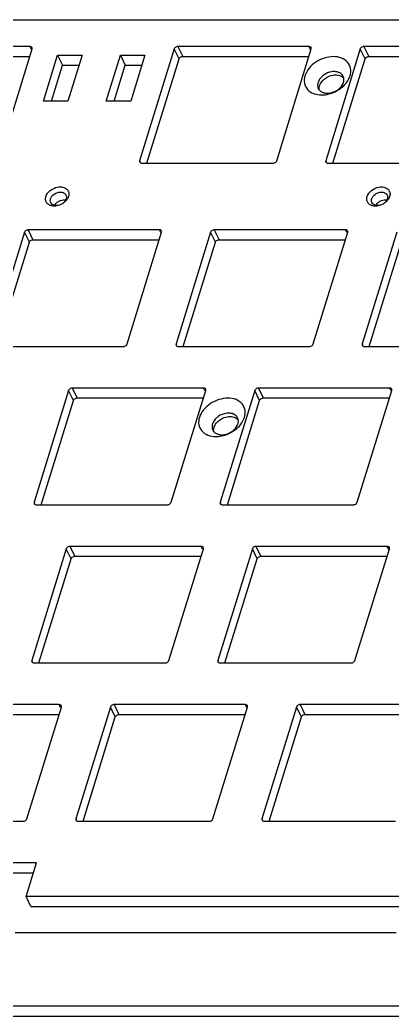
# Model space of a CAD drawing. Header units: millimetres. Extents: x 491 to 1718, y -1006 to -146.
# Drawn here: x 1252.8 to 1287.8, y -400.4 to -306.7 of the extents above; entities that cross this region are included whole.
import ezdxf

# ---------------------------------------------------------------- set-up
doc = ezdxf.new("R2010")
doc.units = ezdxf.units.MM
doc.layers.get('0').update_dxf_attribs({"lineweight": 30})

msp = doc.modelspace()

# ---------------------------------------------------------------- linework, layer by layer
at = {"color": 7, "linetype": 'Continuous'}
for p, q in [((1153.681, -306.677), (1508.336, -306.677)), ((1253.764, -309.18), (1241.413, -309.18)), ((1250.719, -319.915), (1253.965, -309.411)), ((1253.895, -309.445), (1253.764, -309.18)), ((1255.033, -314.314), (1256.364, -310.006)), ((1256.364, -310.006), (1256.822, -310.939)), ((1256.364, -310.006), (1258.667, -310.006)), ((1258.667, -310.006), (1257.336, -314.314)), ((1260.928, -314.314), (1262.259, -310.006)), ((1262.259, -310.006), (1262.717, -310.939)), ((1262.259, -310.006), (1264.562, -310.006)), ((1264.562, -310.006), (1263.231, -314.314)), ((1267.32, -309.411), (1264.074, -319.915)), ((1267.778, -310.343), (1267.32, -309.411)), ((1267.663, -309.18), (1268.121, -310.112)), ((1280.015, -309.18), (1267.663, -309.18)), ((1276.969, -319.915), (1280.215, -309.411)), ((1280.145, -309.445), (1280.015, -309.18)), ((1284.82, -309.411), (1281.574, -319.915)), ((1285.278, -310.343), (1284.82, -309.411)), ((1285.163, -309.18), (1285.621, -310.112)), ((1297.515, -309.18), (1285.163, -309.18)), ((1241.871, -310.112), (1253.748, -310.112)), ((1255.779, -314.314), (1256.822, -310.939)), ((1256.822, -310.939), (1258.379, -310.939)), ((1261.674, -314.314), (1262.717, -310.939)), ((1262.717, -310.939), (1264.273, -310.939)), ((1264.748, -320.146), (1267.778, -310.343)), ((1268.121, -310.112), (1279.998, -310.112)), ((1282.248, -320.146), (1285.278, -310.343)), ((1285.621, -310.112), (1297.498, -310.112)), ((1257.336, -314.314), (1255.033, -314.314)), ((1263.231, -314.314), (1260.928, -314.314)), ((1264.074, -319.915), (1264.127, -320.023)), ((1264.274, -320.146), (1276.626, -320.146)), ((1281.574, -319.915), (1281.627, -320.023)), ((1281.774, -320.146), (1294.126, -320.146)), ((1253.244, -326.647), (1249.998, -337.151)), ((1253.701, -327.579), (1253.244, -326.647)), ((1253.587, -326.415), (1254.044, -327.348)), ((1265.938, -326.415), (1253.587, -326.415)), ((1262.893, -337.151), (1266.139, -326.647)), ((1266.069, -326.681), (1265.938, -326.415)), ((1270.744, -326.647), (1267.498, -337.151)), ((1271.202, -327.579), (1270.744, -326.647)), ((1271.087, -326.415), (1271.545, -327.348)), ((1283.439, -326.415), (1271.087, -326.415)), ((1280.393, -337.151), (1283.639, -326.647)), ((1283.569, -326.681), (1283.439, -326.415)), ((1288.244, -326.647), (1284.998, -337.151)), ((1250.672, -337.382), (1253.701, -327.579)), ((1254.044, -327.348), (1265.922, -327.348)), ((1268.172, -337.382), (1271.202, -327.579)), ((1271.545, -327.348), (1283.422, -327.348)), ((1285.672, -337.382), (1288.702, -327.579)), ((1267.498, -337.151), (1267.551, -337.258)), ((1284.998, -337.151), (1285.051, -337.258)), ((1250.198, -337.382), (1262.549, -337.382)), ((1267.698, -337.382), (1280.05, -337.382)), ((1285.198, -337.382), (1297.55, -337.382)), ((1257.395, -341.53), (1254.149, -352.034)), ((1257.852, -342.462), (1257.395, -341.53)), ((1257.738, -341.299), (1258.195, -342.231)), ((1270.089, -341.299), (1257.738, -341.299)), ((1267.043, -352.034), (1270.289, -341.53)), ((1270.219, -341.564), (1270.089, -341.299)), ((1274.895, -341.53), (1271.649, -352.034)), ((1275.352, -342.462), (1274.895, -341.53)), ((1275.238, -341.299), (1275.695, -342.231)), ((1287.589, -341.299), (1275.238, -341.299)), ((1284.544, -352.034), (1287.79, -341.53)), ((1287.72, -341.564), (1287.589, -341.299)), ((1254.823, -352.265), (1257.852, -342.462)), ((1258.195, -342.231), (1270.073, -342.231)), ((1272.323, -352.265), (1275.352, -342.462)), ((1275.695, -342.231), (1287.573, -342.231)), ((1254.149, -352.034), (1254.201, -352.142)), ((1271.649, -352.034), (1271.701, -352.142)), ((1254.349, -352.265), (1266.7, -352.265)), ((1271.849, -352.265), (1284.2, -352.265)), ((1257.17, -356.413), (1253.924, -366.917)), ((1257.628, -357.345), (1257.17, -356.413)), ((1257.514, -356.182), (1257.971, -357.114)), ((1269.865, -356.182), (1257.514, -356.182)), ((1266.819, -366.917), (1270.065, -356.413)), ((1269.995, -356.447), (1269.865, -356.182)), ((1274.671, -356.413), (1271.424, -366.917)), ((1275.128, -357.345), (1274.671, -356.413)), ((1275.014, -356.182), (1275.471, -357.114)), ((1287.365, -356.182), (1275.014, -356.182)), ((1284.319, -366.917), (1287.565, -356.413)), ((1287.495, -356.447), (1287.365, -356.182)), ((1254.599, -367.148), (1257.628, -357.345)), ((1257.971, -357.114), (1269.849, -357.114)), ((1272.099, -367.148), (1275.128, -357.345)), ((1275.471, -357.114), (1287.349, -357.114)), ((1253.924, -366.917), (1253.977, -367.025)), ((1254.125, -367.148), (1266.476, -367.148)), ((1271.424, -366.917), (1271.477, -367.025)), ((1271.625, -367.148), (1283.976, -367.148)), ((1256.516, -371.065), (1244.164, -371.065)), ((1253.47, -381.801), (1256.716, -371.296)), ((1256.646, -371.331), (1256.516, -371.065)), ((1261.321, -371.296), (1258.075, -381.801)), ((1261.779, -372.229), (1261.321, -371.296)), ((1261.664, -371.065), (1262.122, -371.997)), ((1274.016, -371.065), (1261.664, -371.065)), ((1270.97, -381.801), (1274.216, -371.296)), ((1274.146, -371.331), (1274.016, -371.065)), ((1278.821, -371.296), (1275.575, -381.801)), ((1279.279, -372.229), (1278.821, -371.296)), ((1279.164, -371.065), (1279.622, -371.997)), ((1291.516, -371.065), (1279.164, -371.065)), ((1244.622, -371.997), (1256.499, -371.997)), ((1258.749, -382.032), (1261.779, -372.229)), ((1262.122, -371.997), (1273.999, -371.997)), ((1276.25, -382.032), (1279.279, -372.229)), ((1279.622, -371.997), (1291.499, -371.997)), ((1240.775, -382.032), (1253.127, -382.032)), ((1258.075, -381.801), (1258.128, -381.908)), ((1258.275, -382.032), (1270.627, -382.032)), ((1275.575, -381.801), (1275.628, -381.908)), ((1275.776, -382.032), (1288.127, -382.032)), ((1254.376, -385.948), (1241.481, -385.948)), ((1253.395, -389.121), (1254.376, -385.948)), ((1241.938, -386.881), (1254.087, -386.881)), ((1253.853, -390.053), (1253.395, -389.121)), ((1289.915, -389.121), (1253.395, -389.121)), ((1253.853, -390.053), (1290.373, -390.053)), ((1252.354, -392.489), (1288.207, -392.489)), ((1516.103, -399.423), (1125.02, -399.423)), ((1125.478, -400.355), (1516.561, -400.355))]:
    msp.add_line(p, q, dxfattribs=at)
for centre, radius, start, end in [((1281.069, -310.57), 3.178, 287.68324, 303.91527), ((1256.087, -323.669), 0.418, 194.35605, 206.14092), ((1286.289, -323.669), 0.418, 194.35605, 206.14092), ((1271.144, -342.689), 3.178, 287.68324, 303.91527)]:
    msp.add_arc(centre, radius, start, end, dxfattribs=at)
for points, knots in [([(1253.958, -309.281), (1253.95, -309.265), (1253.905, -309.203), (1253.822, -309.18), (1253.764, -309.18)], [0, 0, 0, 0, 0.230739, 1, 1, 1, 1]), ([(1267.663, -309.18), (1267.626, -309.18), (1267.486, -309.203), (1267.351, -309.31), (1267.32, -309.411)], [0, 0, 0, 0, 0.259073, 1, 1, 1, 1]), ([(1280.208, -309.281), (1280.201, -309.265), (1280.156, -309.203), (1280.072, -309.18), (1280.015, -309.18)], [0, 0, 0, 0, 0.230739, 1, 1, 1, 1]), ([(1285.163, -309.18), (1285.127, -309.18), (1284.986, -309.203), (1284.851, -309.31), (1284.82, -309.411)], [0, 0, 0, 0, 0.259073, 1, 1, 1, 1]), ([(1267.778, -310.343), (1267.788, -310.311), (1267.859, -310.185), (1268.012, -310.112), (1268.121, -310.112)], [0, 0, 0, 0, 0.234683, 1, 1, 1, 1]), ([(1283.857, -311.933), (1283.925, -311.713), (1283.974, -311.248), (1283.668, -310.606), (1283.051, -310.207), (1282.266, -310.086), (1281.417, -310.234), (1280.395, -310.723), (1279.78, -311.414), (1279.62, -311.933)], [0, 0, 0, 0, 0.111566, 0.216047, 0.327087, 0.453023, 0.592443, 0.737249, 1, 1, 1, 1]), ([(1285.278, -310.343), (1285.288, -310.311), (1285.36, -310.185), (1285.512, -310.112), (1285.621, -310.112)], [0, 0, 0, 0, 0.234683, 1, 1, 1, 1]), ([(1279.62, -311.933), (1279.552, -312.153), (1279.503, -312.618), (1279.809, -313.26), (1280.425, -313.659), (1280.921, -313.735), (1281.181, -313.735)], [0, 0, 0, 0, 0.246271, 0.476902, 0.72201, 1, 1, 1, 1]), ([(1281.419, -311.835), (1281.35, -311.881), (1281.106, -312.071), (1280.913, -312.338), (1280.846, -312.555)], [0, 0, 0, 0, 0.268717, 1, 1, 1, 1]), ([(1282.358, -311.536), (1282.278, -311.536), (1281.947, -311.565), (1281.627, -311.694), (1281.419, -311.835)], [0, 0, 0, 0, 0.241653, 1, 1, 1, 1]), ([(1282.231, -311.874), (1282.405, -311.841), (1282.743, -311.831), (1283.063, -311.964), (1283.181, -312.063)], [0, 0, 0, 0, 0.534715, 1, 1, 1, 1]), ([(1282.792, -311.614), (1282.759, -311.601), (1282.619, -311.554), (1282.47, -311.536), (1282.358, -311.536)], [0, 0, 0, 0, 0.239429, 1, 1, 1, 1]), ([(1283.21, -311.982), (1283.19, -311.941), (1283.091, -311.78), (1282.925, -311.666), (1282.792, -311.614)], [0, 0, 0, 0, 0.241494, 1, 1, 1, 1]), ([(1283.482, -312.623), (1283.525, -312.569), (1283.68, -312.357), (1283.799, -312.118), (1283.857, -311.933)], [0, 0, 0, 0, 0.262296, 1, 1, 1, 1]), ([(1280.846, -312.555), (1280.836, -312.587), (1280.804, -312.714), (1280.8, -312.849), (1280.817, -312.944)], [0, 0, 0, 0, 0.260925, 1, 1, 1, 1]), ([(1280.998, -312.865), (1281.01, -312.826), (1281.072, -312.664), (1281.171, -312.517), (1281.259, -312.417)], [0, 0, 0, 0, 0.236348, 1, 1, 1, 1]), ([(1281.259, -312.417), (1281.289, -312.383), (1281.42, -312.248), (1281.574, -312.137), (1281.698, -312.068)], [0, 0, 0, 0, 0.244275, 1, 1, 1, 1]), ([(1282.667, -313.275), (1282.736, -313.228), (1282.98, -313.038), (1283.174, -312.771), (1283.241, -312.555)], [0, 0, 0, 0, 0.268717, 1, 1, 1, 1]), ([(1282.842, -313.207), (1282.904, -313.166), (1283.138, -312.995), (1283.348, -312.791), (1283.482, -312.623)], [0, 0, 0, 0, 0.256296, 1, 1, 1, 1]), ([(1283.241, -312.555), (1283.251, -312.522), (1283.283, -312.395), (1283.287, -312.26), (1283.27, -312.165)], [0, 0, 0, 0, 0.260925, 1, 1, 1, 1]), ([(1280.982, -313.283), (1281.002, -313.306), (1281.092, -313.395), (1281.205, -313.46), (1281.294, -313.495)], [0, 0, 0, 0, 0.241191, 1, 1, 1, 1]), ([(1281.181, -313.735), (1281.252, -313.735), (1281.54, -313.722), (1281.826, -313.664), (1282.035, -313.597)], [0, 0, 0, 0, 0.243084, 1, 1, 1, 1]), ([(1281.294, -313.495), (1281.327, -313.508), (1281.467, -313.555), (1281.616, -313.573), (1281.729, -313.573)], [0, 0, 0, 0, 0.239429, 1, 1, 1, 1]), ([(1281.729, -313.573), (1281.809, -313.573), (1282.139, -313.545), (1282.459, -313.415), (1282.667, -313.275)], [0, 0, 0, 0, 0.241653, 1, 1, 1, 1]), ([(1276.626, -320.146), (1276.663, -320.146), (1276.803, -320.123), (1276.938, -320.016), (1276.969, -319.915)], [0, 0, 0, 0, 0.259073, 1, 1, 1, 1]), ([(1255.264, -323.283), (1255.332, -323.063), (1255.653, -322.658), (1256.11, -322.451), (1256.359, -322.405)], [0, 0, 0, 0, 0.476961, 1, 1, 1, 1]), ([(1255.693, -323.501), (1255.708, -323.453), (1255.8, -323.251), (1255.975, -323.094), (1256.122, -323.011)], [0, 0, 0, 0, 0.230397, 1, 1, 1, 1]), ([(1256.359, -322.405), (1256.514, -322.377), (1256.815, -322.369), (1257.098, -322.49), (1257.202, -322.579)], [0, 0, 0, 0, 0.534997, 1, 1, 1, 1]), ([(1256.455, -322.89), (1256.595, -322.864), (1256.868, -322.865), (1257.096, -323.043), (1257.148, -323.149)], [0, 0, 0, 0, 0.546134, 1, 1, 1, 1]), ([(1257.202, -322.579), (1257.281, -322.647), (1257.41, -322.828), (1257.426, -323.049), (1257.411, -323.155)], [0, 0, 0, 0, 0.493201, 1, 1, 1, 1]), ([(1285.466, -323.283), (1285.534, -323.063), (1285.854, -322.658), (1286.312, -322.451), (1286.561, -322.405)], [0, 0, 0, 0, 0.476961, 1, 1, 1, 1]), ([(1285.895, -323.501), (1285.91, -323.453), (1286.001, -323.251), (1286.176, -323.094), (1286.323, -323.011)], [0, 0, 0, 0, 0.230397, 1, 1, 1, 1]), ([(1286.561, -322.405), (1286.715, -322.377), (1287.016, -322.369), (1287.299, -322.49), (1287.403, -322.579)], [0, 0, 0, 0, 0.534997, 1, 1, 1, 1]), ([(1286.656, -322.89), (1286.796, -322.864), (1287.07, -322.865), (1287.298, -323.043), (1287.35, -323.149)], [0, 0, 0, 0, 0.546134, 1, 1, 1, 1]), ([(1287.403, -322.579), (1287.482, -322.647), (1287.612, -322.828), (1287.627, -323.049), (1287.613, -323.155)], [0, 0, 0, 0, 0.493201, 1, 1, 1, 1]), ([(1255.816, -324.162), (1255.714, -324.14), (1255.522, -324.069), (1255.303, -323.859), (1255.209, -323.576), (1255.235, -323.379), (1255.264, -323.283)], [0, 0, 0, 0, 0.26673, 0.508909, 0.746122, 1, 1, 1, 1]), ([(1255.682, -323.773), (1255.666, -323.708), (1255.665, -323.613), (1255.686, -323.524), (1255.693, -323.501)], [0, 0, 0, 0, 0.737903, 1, 1, 1, 1]), ([(1256.405, -324.112), (1256.35, -324.122), (1256.149, -324.143), (1255.931, -324.086), (1255.819, -323.991)], [0, 0, 0, 0, 0.278584, 1, 1, 1, 1]), ([(1256.473, -323.726), (1256.523, -323.698), (1256.721, -323.606), (1256.951, -323.573), (1257.11, -323.6)], [0, 0, 0, 0, 0.262448, 1, 1, 1, 1]), ([(1257.157, -323.674), (1257.13, -323.705), (1257.014, -323.826), (1256.877, -323.926), (1256.766, -323.988)], [0, 0, 0, 0, 0.24409, 1, 1, 1, 1]), ([(1257.167, -323.501), (1257.16, -323.525), (1257.122, -323.623), (1257.063, -323.712), (1257.01, -323.773)], [0, 0, 0, 0, 0.236531, 1, 1, 1, 1]), ([(1257.383, -323.283), (1257.372, -323.318), (1257.319, -323.459), (1257.233, -323.587), (1257.157, -323.674)], [0, 0, 0, 0, 0.23653, 1, 1, 1, 1]), ([(1286.018, -324.162), (1285.915, -324.14), (1285.723, -324.069), (1285.504, -323.859), (1285.41, -323.576), (1285.436, -323.379), (1285.466, -323.283)], [0, 0, 0, 0, 0.26673, 0.508909, 0.746122, 1, 1, 1, 1]), ([(1285.884, -323.773), (1285.867, -323.708), (1285.866, -323.613), (1285.888, -323.524), (1285.895, -323.501)], [0, 0, 0, 0, 0.737903, 1, 1, 1, 1]), ([(1286.607, -324.112), (1286.551, -324.122), (1286.35, -324.143), (1286.132, -324.086), (1286.021, -323.991)], [0, 0, 0, 0, 0.278584, 1, 1, 1, 1]), ([(1286.674, -323.726), (1286.724, -323.698), (1286.922, -323.606), (1287.152, -323.573), (1287.311, -323.6)], [0, 0, 0, 0, 0.262448, 1, 1, 1, 1]), ([(1287.358, -323.674), (1287.332, -323.705), (1287.215, -323.826), (1287.078, -323.926), (1286.967, -323.988)], [0, 0, 0, 0, 0.24409, 1, 1, 1, 1]), ([(1287.368, -323.501), (1287.361, -323.525), (1287.324, -323.623), (1287.264, -323.712), (1287.211, -323.773)], [0, 0, 0, 0, 0.236531, 1, 1, 1, 1]), ([(1287.584, -323.283), (1287.573, -323.318), (1287.52, -323.459), (1287.434, -323.587), (1287.358, -323.674)], [0, 0, 0, 0, 0.23653, 1, 1, 1, 1]), ([(1256.288, -324.162), (1256.247, -324.169), (1256.091, -324.191), (1255.93, -324.185), (1255.816, -324.162)], [0, 0, 0, 0, 0.261057, 1, 1, 1, 1]), ([(1286.489, -324.162), (1286.448, -324.169), (1286.292, -324.191), (1286.132, -324.185), (1286.018, -324.162)], [0, 0, 0, 0, 0.261057, 1, 1, 1, 1]), ([(1253.587, -326.415), (1253.55, -326.415), (1253.41, -326.439), (1253.275, -326.546), (1253.244, -326.647)], [0, 0, 0, 0, 0.259073, 1, 1, 1, 1]), ([(1266.132, -326.517), (1266.124, -326.501), (1266.079, -326.439), (1265.996, -326.415), (1265.938, -326.415)], [0, 0, 0, 0, 0.230739, 1, 1, 1, 1]), ([(1271.087, -326.415), (1271.05, -326.415), (1270.91, -326.439), (1270.775, -326.546), (1270.744, -326.647)], [0, 0, 0, 0, 0.259073, 1, 1, 1, 1]), ([(1283.632, -326.517), (1283.624, -326.501), (1283.579, -326.439), (1283.496, -326.415), (1283.439, -326.415)], [0, 0, 0, 0, 0.230739, 1, 1, 1, 1]), ([(1253.701, -327.579), (1253.711, -327.547), (1253.783, -327.421), (1253.935, -327.348), (1254.044, -327.348)], [0, 0, 0, 0, 0.234683, 1, 1, 1, 1]), ([(1271.202, -327.579), (1271.211, -327.547), (1271.283, -327.421), (1271.435, -327.348), (1271.545, -327.348)], [0, 0, 0, 0, 0.234683, 1, 1, 1, 1]), ([(1262.549, -337.382), (1262.586, -337.382), (1262.727, -337.359), (1262.861, -337.252), (1262.893, -337.151)], [0, 0, 0, 0, 0.259073, 1, 1, 1, 1]), ([(1280.05, -337.382), (1280.086, -337.382), (1280.227, -337.359), (1280.362, -337.252), (1280.393, -337.151)], [0, 0, 0, 0, 0.259073, 1, 1, 1, 1]), ([(1257.738, -341.299), (1257.701, -341.299), (1257.56, -341.322), (1257.426, -341.429), (1257.395, -341.53)], [0, 0, 0, 0, 0.259073, 1, 1, 1, 1]), ([(1270.283, -341.4), (1270.275, -341.384), (1270.23, -341.322), (1270.147, -341.299), (1270.089, -341.299)], [0, 0, 0, 0, 0.230739, 1, 1, 1, 1]), ([(1275.238, -341.299), (1275.201, -341.299), (1275.061, -341.322), (1274.926, -341.429), (1274.895, -341.53)], [0, 0, 0, 0, 0.259073, 1, 1, 1, 1]), ([(1287.783, -341.4), (1287.775, -341.384), (1287.73, -341.322), (1287.647, -341.299), (1287.589, -341.299)], [0, 0, 0, 0, 0.230739, 1, 1, 1, 1]), ([(1257.852, -342.462), (1257.862, -342.43), (1257.934, -342.304), (1258.086, -342.231), (1258.195, -342.231)], [0, 0, 0, 0, 0.234683, 1, 1, 1, 1]), ([(1273.931, -344.052), (1273.999, -343.832), (1274.048, -343.367), (1273.742, -342.725), (1273.125, -342.326), (1272.34, -342.205), (1271.491, -342.353), (1270.47, -342.843), (1269.854, -343.533), (1269.694, -344.052)], [0, 0, 0, 0, 0.111566, 0.216047, 0.327087, 0.453023, 0.592443, 0.737249, 1, 1, 1, 1]), ([(1275.352, -342.462), (1275.362, -342.43), (1275.434, -342.304), (1275.586, -342.231), (1275.695, -342.231)], [0, 0, 0, 0, 0.234683, 1, 1, 1, 1]), ([(1272.432, -343.655), (1272.352, -343.655), (1272.022, -343.684), (1271.702, -343.813), (1271.494, -343.954)], [0, 0, 0, 0, 0.241653, 1, 1, 1, 1]), ([(1272.867, -343.733), (1272.834, -343.72), (1272.694, -343.673), (1272.545, -343.655), (1272.432, -343.655)], [0, 0, 0, 0, 0.239429, 1, 1, 1, 1]), ([(1273.285, -344.101), (1273.265, -344.06), (1273.165, -343.899), (1272.999, -343.785), (1272.867, -343.733)], [0, 0, 0, 0, 0.241494, 1, 1, 1, 1]), ([(1269.694, -344.052), (1269.626, -344.272), (1269.577, -344.737), (1269.883, -345.379), (1270.499, -345.778), (1270.996, -345.854), (1271.256, -345.854)], [0, 0, 0, 0, 0.246271, 0.476902, 0.72201, 1, 1, 1, 1]), ([(1270.92, -344.674), (1270.91, -344.706), (1270.878, -344.833), (1270.874, -344.968), (1270.891, -345.063)], [0, 0, 0, 0, 0.260925, 1, 1, 1, 1]), ([(1271.494, -343.954), (1271.424, -344), (1271.181, -344.19), (1270.987, -344.457), (1270.92, -344.674)], [0, 0, 0, 0, 0.268717, 1, 1, 1, 1]), ([(1271.073, -344.984), (1271.085, -344.945), (1271.147, -344.783), (1271.246, -344.636), (1271.334, -344.536)], [0, 0, 0, 0, 0.236348, 1, 1, 1, 1]), ([(1271.334, -344.536), (1271.364, -344.502), (1271.495, -344.367), (1271.649, -344.256), (1271.773, -344.187)], [0, 0, 0, 0, 0.244275, 1, 1, 1, 1]), ([(1272.306, -343.993), (1272.479, -343.96), (1272.818, -343.95), (1273.137, -344.083), (1273.255, -344.182)], [0, 0, 0, 0, 0.534715, 1, 1, 1, 1]), ([(1272.742, -345.394), (1272.811, -345.347), (1273.055, -345.157), (1273.248, -344.89), (1273.315, -344.674)], [0, 0, 0, 0, 0.268717, 1, 1, 1, 1]), ([(1273.315, -344.674), (1273.325, -344.641), (1273.357, -344.514), (1273.361, -344.379), (1273.344, -344.284)], [0, 0, 0, 0, 0.260925, 1, 1, 1, 1]), ([(1273.557, -344.742), (1273.6, -344.688), (1273.754, -344.476), (1273.874, -344.237), (1273.931, -344.052)], [0, 0, 0, 0, 0.262296, 1, 1, 1, 1]), ([(1271.056, -345.402), (1271.076, -345.425), (1271.167, -345.514), (1271.279, -345.579), (1271.369, -345.614)], [0, 0, 0, 0, 0.241191, 1, 1, 1, 1]), ([(1271.369, -345.614), (1271.402, -345.627), (1271.542, -345.674), (1271.691, -345.692), (1271.803, -345.692)], [0, 0, 0, 0, 0.239429, 1, 1, 1, 1]), ([(1271.803, -345.692), (1271.883, -345.692), (1272.214, -345.664), (1272.534, -345.534), (1272.742, -345.394)], [0, 0, 0, 0, 0.241653, 1, 1, 1, 1]), ([(1272.917, -345.326), (1272.978, -345.285), (1273.213, -345.114), (1273.423, -344.91), (1273.557, -344.742)], [0, 0, 0, 0, 0.256296, 1, 1, 1, 1]), ([(1271.256, -345.854), (1271.326, -345.854), (1271.615, -345.841), (1271.901, -345.783), (1272.109, -345.717)], [0, 0, 0, 0, 0.243084, 1, 1, 1, 1]), ([(1266.7, -352.265), (1266.737, -352.265), (1266.878, -352.242), (1267.012, -352.135), (1267.043, -352.034)], [0, 0, 0, 0, 0.259073, 1, 1, 1, 1]), ([(1284.2, -352.265), (1284.237, -352.265), (1284.378, -352.242), (1284.512, -352.135), (1284.544, -352.034)], [0, 0, 0, 0, 0.259073, 1, 1, 1, 1]), ([(1257.514, -356.182), (1257.477, -356.182), (1257.336, -356.205), (1257.202, -356.312), (1257.17, -356.413)], [0, 0, 0, 0, 0.259073, 1, 1, 1, 1]), ([(1270.058, -356.283), (1270.051, -356.267), (1270.006, -356.205), (1269.923, -356.182), (1269.865, -356.182)], [0, 0, 0, 0, 0.230739, 1, 1, 1, 1]), ([(1275.014, -356.182), (1274.977, -356.182), (1274.836, -356.205), (1274.702, -356.312), (1274.671, -356.413)], [0, 0, 0, 0, 0.259073, 1, 1, 1, 1]), ([(1287.559, -356.283), (1287.551, -356.267), (1287.506, -356.205), (1287.423, -356.182), (1287.365, -356.182)], [0, 0, 0, 0, 0.230739, 1, 1, 1, 1]), ([(1257.628, -357.345), (1257.638, -357.313), (1257.71, -357.187), (1257.862, -357.114), (1257.971, -357.114)], [0, 0, 0, 0, 0.234683, 1, 1, 1, 1]), ([(1275.128, -357.345), (1275.138, -357.313), (1275.21, -357.187), (1275.362, -357.114), (1275.471, -357.114)], [0, 0, 0, 0, 0.234683, 1, 1, 1, 1]), ([(1266.476, -367.148), (1266.513, -367.148), (1266.653, -367.125), (1266.788, -367.018), (1266.819, -366.917)], [0, 0, 0, 0, 0.259073, 1, 1, 1, 1]), ([(1283.976, -367.148), (1284.013, -367.148), (1284.154, -367.125), (1284.288, -367.018), (1284.319, -366.917)], [0, 0, 0, 0, 0.259073, 1, 1, 1, 1]), ([(1256.709, -371.166), (1256.701, -371.151), (1256.657, -371.088), (1256.573, -371.065), (1256.516, -371.065)], [0, 0, 0, 0, 0.230739, 1, 1, 1, 1]), ([(1261.664, -371.065), (1261.627, -371.065), (1261.487, -371.088), (1261.352, -371.195), (1261.321, -371.296)], [0, 0, 0, 0, 0.259073, 1, 1, 1, 1]), ([(1274.209, -371.166), (1274.202, -371.151), (1274.157, -371.088), (1274.074, -371.065), (1274.016, -371.065)], [0, 0, 0, 0, 0.230739, 1, 1, 1, 1]), ([(1279.164, -371.065), (1279.128, -371.065), (1278.987, -371.088), (1278.853, -371.195), (1278.821, -371.296)], [0, 0, 0, 0, 0.259073, 1, 1, 1, 1]), ([(1261.779, -372.229), (1261.789, -372.197), (1261.86, -372.07), (1262.013, -371.997), (1262.122, -371.997)], [0, 0, 0, 0, 0.234683, 1, 1, 1, 1]), ([(1279.279, -372.229), (1279.289, -372.197), (1279.361, -372.07), (1279.513, -371.997), (1279.622, -371.997)], [0, 0, 0, 0, 0.234683, 1, 1, 1, 1]), ([(1253.127, -382.032), (1253.164, -382.032), (1253.304, -382.008), (1253.439, -381.901), (1253.47, -381.801)], [0, 0, 0, 0, 0.259073, 1, 1, 1, 1]), ([(1270.627, -382.032), (1270.664, -382.032), (1270.804, -382.008), (1270.939, -381.901), (1270.97, -381.801)], [0, 0, 0, 0, 0.259073, 1, 1, 1, 1])]:
    msp.add_open_spline(points, degree=3, knots=knots, dxfattribs=at)
for points in [[(1253.965, -309.411), (1253.978, -309.369), (1253.977, -309.32), (1253.958, -309.281)], [(1280.215, -309.411), (1280.228, -309.369), (1280.227, -309.32), (1280.208, -309.281)], [(1281.698, -312.068), (1281.863, -311.975), (1282.045, -311.908), (1282.231, -311.874)], [(1280.958, -313.138), (1280.957, -313.046), (1280.971, -312.953), (1280.998, -312.865)], [(1283.181, -312.063), (1283.218, -312.094), (1283.252, -312.129), (1283.282, -312.166)], [(1283.27, -312.165), (1283.259, -312.102), (1283.239, -312.04), (1283.21, -311.982)], [(1280.817, -312.944), (1280.828, -313.007), (1280.848, -313.07), (1280.876, -313.127)], [(1280.876, -313.127), (1280.904, -313.184), (1280.94, -313.236), (1280.982, -313.283)], [(1280.975, -313.285), (1280.965, -313.237), (1280.959, -313.187), (1280.958, -313.138)], [(1264.074, -319.915), (1264.061, -319.957), (1264.062, -320.006), (1264.081, -320.045)], [(1264.081, -320.045), (1264.095, -320.074), (1264.12, -320.099), (1264.148, -320.115)], [(1264.148, -320.115), (1264.185, -320.137), (1264.231, -320.146), (1264.274, -320.146)], [(1281.574, -319.915), (1281.561, -319.957), (1281.562, -320.006), (1281.581, -320.045)], [(1281.581, -320.045), (1281.595, -320.074), (1281.62, -320.099), (1281.648, -320.115)], [(1281.648, -320.115), (1281.686, -320.137), (1281.731, -320.146), (1281.774, -320.146)], [(1256.122, -323.011), (1256.225, -322.953), (1256.339, -322.911), (1256.455, -322.89)], [(1257.148, -323.149), (1257.167, -323.187), (1257.18, -323.229), (1257.187, -323.272)], [(1257.411, -323.155), (1257.405, -323.199), (1257.396, -323.242), (1257.383, -323.283)], [(1286.323, -323.011), (1286.427, -322.953), (1286.54, -322.911), (1286.656, -322.89)], [(1287.35, -323.149), (1287.369, -323.187), (1287.382, -323.229), (1287.388, -323.272)], [(1287.613, -323.155), (1287.607, -323.199), (1287.597, -323.242), (1287.584, -323.283)], [(1255.819, -323.991), (1255.775, -323.953), (1255.738, -323.906), (1255.712, -323.853)], [(1256.088, -324.109), (1256.118, -324.05), (1256.157, -323.994), (1256.201, -323.944)], [(1256.201, -323.944), (1256.278, -323.856), (1256.372, -323.783), (1256.473, -323.726)], [(1256.766, -323.988), (1256.618, -324.071), (1256.455, -324.131), (1256.288, -324.162)], [(1257.187, -323.272), (1257.198, -323.348), (1257.19, -323.428), (1257.167, -323.501)], [(1286.021, -323.991), (1285.977, -323.953), (1285.939, -323.906), (1285.913, -323.853)], [(1286.289, -324.109), (1286.32, -324.05), (1286.358, -323.994), (1286.402, -323.944)], [(1286.402, -323.944), (1286.479, -323.856), (1286.573, -323.783), (1286.674, -323.726)], [(1286.967, -323.988), (1286.819, -324.071), (1286.656, -324.131), (1286.489, -324.162)], [(1287.388, -323.272), (1287.4, -323.348), (1287.391, -323.428), (1287.368, -323.501)], [(1266.139, -326.647), (1266.151, -326.605), (1266.151, -326.556), (1266.132, -326.517)], [(1283.639, -326.647), (1283.652, -326.605), (1283.651, -326.556), (1283.632, -326.517)], [(1267.498, -337.151), (1267.485, -337.192), (1267.486, -337.242), (1267.505, -337.281)], [(1284.998, -337.151), (1284.985, -337.192), (1284.986, -337.242), (1285.005, -337.281)], [(1267.505, -337.281), (1267.519, -337.31), (1267.544, -337.335), (1267.572, -337.351)], [(1267.572, -337.351), (1267.609, -337.373), (1267.655, -337.382), (1267.698, -337.382)], [(1285.005, -337.281), (1285.019, -337.31), (1285.044, -337.335), (1285.072, -337.351)], [(1285.072, -337.351), (1285.109, -337.373), (1285.155, -337.382), (1285.198, -337.382)], [(1270.289, -341.53), (1270.302, -341.488), (1270.302, -341.439), (1270.283, -341.4)], [(1287.79, -341.53), (1287.802, -341.488), (1287.802, -341.439), (1287.783, -341.4)], [(1271.773, -344.187), (1271.938, -344.095), (1272.12, -344.027), (1272.306, -343.993)], [(1273.255, -344.182), (1273.292, -344.213), (1273.327, -344.248), (1273.357, -344.285)], [(1273.344, -344.284), (1273.333, -344.221), (1273.313, -344.159), (1273.285, -344.101)], [(1270.891, -345.063), (1270.902, -345.127), (1270.922, -345.189), (1270.951, -345.246)], [(1270.951, -345.246), (1270.978, -345.303), (1271.014, -345.356), (1271.056, -345.402)], [(1271.033, -345.257), (1271.031, -345.165), (1271.046, -345.072), (1271.073, -344.984)], [(1271.05, -345.404), (1271.039, -345.356), (1271.033, -345.306), (1271.033, -345.257)], [(1254.149, -352.034), (1254.136, -352.076), (1254.136, -352.125), (1254.155, -352.164)], [(1254.155, -352.164), (1254.17, -352.193), (1254.194, -352.218), (1254.222, -352.234)], [(1271.649, -352.034), (1271.636, -352.076), (1271.636, -352.125), (1271.656, -352.164)], [(1271.656, -352.164), (1271.67, -352.193), (1271.695, -352.218), (1271.722, -352.234)], [(1254.222, -352.234), (1254.26, -352.256), (1254.305, -352.265), (1254.349, -352.265)], [(1271.722, -352.234), (1271.76, -352.256), (1271.806, -352.265), (1271.849, -352.265)], [(1270.065, -356.413), (1270.078, -356.371), (1270.077, -356.322), (1270.058, -356.283)], [(1287.565, -356.413), (1287.578, -356.371), (1287.578, -356.322), (1287.559, -356.283)], [(1253.924, -366.917), (1253.911, -366.959), (1253.912, -367.008), (1253.931, -367.047)], [(1253.931, -367.047), (1253.945, -367.076), (1253.97, -367.101), (1253.998, -367.117)], [(1253.998, -367.117), (1254.036, -367.139), (1254.081, -367.148), (1254.125, -367.148)], [(1271.424, -366.917), (1271.412, -366.959), (1271.412, -367.008), (1271.431, -367.047)], [(1271.431, -367.047), (1271.445, -367.076), (1271.47, -367.101), (1271.498, -367.117)], [(1271.498, -367.117), (1271.536, -367.139), (1271.581, -367.148), (1271.625, -367.148)], [(1256.716, -371.296), (1256.729, -371.255), (1256.728, -371.205), (1256.709, -371.166)], [(1274.216, -371.296), (1274.229, -371.255), (1274.228, -371.205), (1274.209, -371.166)], [(1258.075, -381.801), (1258.062, -381.842), (1258.063, -381.892), (1258.082, -381.931)], [(1258.082, -381.931), (1258.096, -381.96), (1258.121, -381.984), (1258.149, -382.001)], [(1258.149, -382.001), (1258.187, -382.022), (1258.232, -382.032), (1258.275, -382.032)], [(1275.575, -381.801), (1275.562, -381.842), (1275.563, -381.892), (1275.582, -381.931)], [(1275.582, -381.931), (1275.596, -381.96), (1275.621, -381.984), (1275.649, -382.001)], [(1275.649, -382.001), (1275.687, -382.022), (1275.732, -382.032), (1275.776, -382.032)]]:
    msp.add_open_spline(points, degree=3, dxfattribs=at)

doc.saveas('drawing.dxf')
